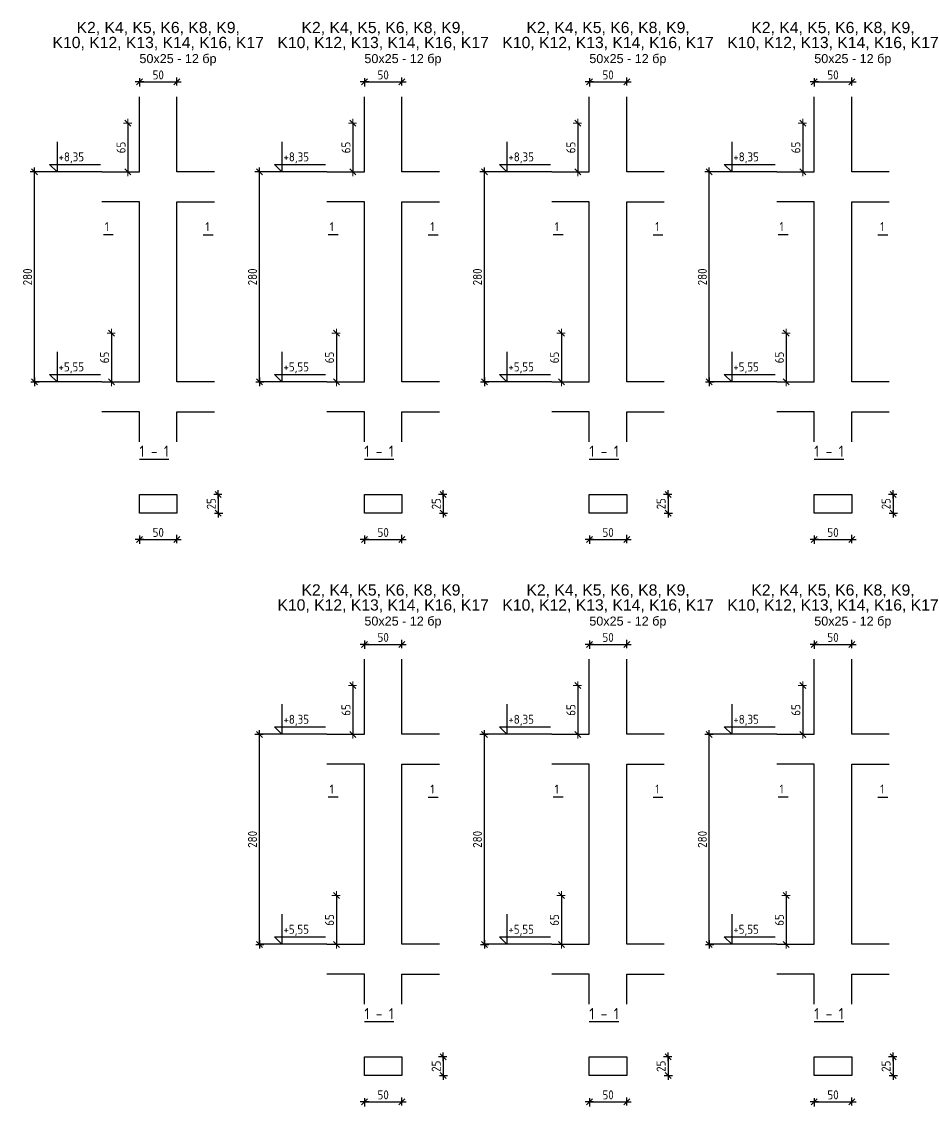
# Model space of a CAD drawing. Header units: millimetres. Extents: x 879 to 91735, y -13728 to 454.
# Drawn here: x 879 to 2074, y -3710 to -2264 of the extents above; entities that cross this region are included whole.
import ezdxf
from ezdxf.enums import TextEntityAlignment as Align

# ---------------------------------------------------------------- set-up
doc = ezdxf.new("R2010")
doc.units = ezdxf.units.MM
for name, color, linetype, lineweight in [('1K_arm_koti', 5, 'Continuous', 20), ('1K_koti_razrezi', 3, 'Continuous', 25), ('1K_text-koloni', 3, 'Continuous', 35)]:
    doc.layers.add(name, color=color, linetype=linetype, lineweight=lineweight)
for name, color, linetype in [('1K_SHA', 134, 'Continuous'), ('KTX', 1, 'Continuous'), ('KTXTXT', 4, 'Continuous')]:
    doc.layers.add(name, color=color, linetype=linetype)
doc.styles.add('DIM', font='romans.shx', dxfattribs={"width": 0.85})
doc.styles.add('Z1', font='ARIAL.TTF')
doc.dimstyles.new('RAZR1', dxfattribs={"dimtxt": 12, "dimasz": 1, "dimexe": 0.3, "dimexo": 0, "dimgap": 0, "dimtad": 0, "dimrnd": 0.1, "dimzin": 14, "dimdsep": 46, "dimtxsty": 'DIM', "dimblk": 'DIM2', "dimcen": 0.09, "dimse1": 1, "dimse2": 1, "dimclrd": 256, "dimclre": 256, "dimclrt": 41, "dimadec": 8, "dimazin": 0, "dimtfac": 2.307692, "dimtix": 1, "dimtmove": 2, "dimatfit": 3, "dimldrblk": 'DIM2', "dimfxl": 0, "dimtvp": 0.769231, "dimtolj": 1, "dimtzin": 14, "dimarcsym": 0})

# ---------------------------------------------------------------- blocks, each defined once
blk = doc.blocks.new('DIM2')
for p, q in [((-5.7, 0), (5.7, 0)), ((4, 4), (-4, -4)), ((0, -5), (0, 6))]:
    blk.add_line(p, q)
blk = doc.blocks.new('*D207')
at = {"layer": '1K_koti_razrezi', "lineweight": -2}
blk.add_line((1937.6, -3704.3), (1985.6, -3704.3), dxfattribs=at)
at = {"layer": 'Defpoints', "color": 0}
for p in [(1936.6, -3669.3), (1986.6, -3669.3), (1986.6, -3704.3)]:
    blk.add_point(p, dxfattribs=at)
at = {"layer": '1K_koti_razrezi', "lineweight": -2, "rotation": 180}
blk.add_blockref('DIM2', (1936.6, -3704.3), dxfattribs=at)
at = {"layer": '1K_koti_razrezi', "lineweight": -2}
blk.add_blockref('DIM2', (1986.6, -3704.3), dxfattribs=at)
at = {"layer": '1K_koti_razrezi', "color": 41, "insert": (1961.6, -3695), "char_height": 12, "attachment_point": 5, "style": 'DIM'}
blk.add_mtext('\\A1;50', dxfattribs=at)
blk = doc.blocks.new('*D208')
at = {"layer": '1K_koti_razrezi', "lineweight": -2}
blk.add_line((2041.6, -3645.3), (2041.6, -3668.3), dxfattribs=at)
at = {"layer": 'Defpoints', "color": 0}
for p in [(1986.6, -3644.3), (1986.6, -3669.3), (2041.6, -3669.3)]:
    blk.add_point(p, dxfattribs=at)
at = {"layer": '1K_koti_razrezi', "lineweight": -2}
for p, rotation in [((2041.6, -3644.3), 90), ((2041.6, -3669.3), 270)]:
    blk.add_blockref('DIM2', p, dxfattribs=dict(at, rotation=rotation))
at = {"layer": '1K_koti_razrezi', "color": 41, "insert": (2032.3, -3656.8), "char_height": 12, "attachment_point": 5, "rotation": 90, "style": 'DIM'}
blk.add_mtext('\\A1;25', dxfattribs=at)
blk = doc.blocks.new('*D209')
at = {"layer": '1K_koti_razrezi', "lineweight": -2}
blk.add_line((1937.6, -3094.3), (1985.6, -3094.3), dxfattribs=at)
at = {"layer": 'Defpoints', "color": 0}
for p in [(1986.6, -3094.3), (1936.6, -3214.3), (1986.6, -3214.3)]:
    blk.add_point(p, dxfattribs=at)
at = {"layer": '1K_koti_razrezi', "lineweight": -2, "rotation": 180}
blk.add_blockref('DIM2', (1936.6, -3094.3), dxfattribs=at)
at = {"layer": '1K_koti_razrezi', "lineweight": -2}
blk.add_blockref('DIM2', (1986.6, -3094.3), dxfattribs=at)
at = {"layer": '1K_koti_razrezi', "color": 41, "insert": (1961.6, -3085), "char_height": 12, "attachment_point": 5, "style": 'DIM'}
blk.add_mtext('\\A1;50', dxfattribs=at)
blk = doc.blocks.new('*D210')
at = {"layer": '1K_koti_razrezi', "lineweight": -2}
blk.add_line((1796.6, -3493.3), (1796.6, -3215.3), dxfattribs=at)
at = {"layer": 'Defpoints', "color": 0}
for p in [(1796.6, -3214.3), (1886.6, -3214.3), (1886.6, -3494.3)]:
    blk.add_point(p, dxfattribs=at)
at = {"layer": '1K_koti_razrezi', "lineweight": -2}
for p, rotation in [((1796.6, -3214.3), 90), ((1796.6, -3494.3), 270)]:
    blk.add_blockref('DIM2', p, dxfattribs=dict(at, rotation=rotation))
at = {"layer": '1K_koti_razrezi', "color": 41, "insert": (1787.3, -3354.3), "char_height": 12, "attachment_point": 5, "rotation": 90, "style": 'DIM'}
blk.add_mtext('\\A1;280', dxfattribs=at)
blk = doc.blocks.new('*D211')
at = {"layer": '1K_arm_koti', "lineweight": -2}
blk.add_line((1921.2, -3150.3), (1921.2, -3213.3), dxfattribs=at)
at = {"layer": 'Defpoints', "color": 0}
for p in [(1939.1, -3149.3), (1921.2, -3214.3), (1936.6, -3214.3)]:
    blk.add_point(p, dxfattribs=at)
at = {"layer": '1K_arm_koti', "lineweight": -2}
for p, rotation in [((1921.2, -3149.3), 90), ((1921.2, -3214.3), 270)]:
    blk.add_blockref('DIM2', p, dxfattribs=dict(at, rotation=rotation))
at = {"layer": '1K_arm_koti', "color": 41, "insert": (1912, -3181.8), "char_height": 12, "attachment_point": 5, "rotation": 90, "style": 'DIM'}
blk.add_mtext('\\A1;65', dxfattribs=at)
blk = doc.blocks.new('*D212')
at = {"layer": '1K_arm_koti', "lineweight": -2}
blk.add_line((1899.3, -3430.3), (1899.3, -3493.3), dxfattribs=at)
at = {"layer": 'Defpoints', "color": 0}
for p in [(1938.1, -3429.3), (1899.3, -3494.3), (1936.6, -3494.3)]:
    blk.add_point(p, dxfattribs=at)
at = {"layer": '1K_arm_koti', "lineweight": -2}
for p, rotation in [((1899.3, -3429.3), 90), ((1899.3, -3494.3), 270)]:
    blk.add_blockref('DIM2', p, dxfattribs=dict(at, rotation=rotation))
at = {"layer": '1K_arm_koti', "color": 41, "insert": (1890, -3461.8), "char_height": 12, "attachment_point": 5, "rotation": 90, "style": 'DIM'}
blk.add_mtext('\\A1;65', dxfattribs=at)
blk = doc.blocks.new('*D213')
at = {"layer": '1K_koti_razrezi', "lineweight": -2}
blk.add_line((1637.6, -3704.3), (1685.6, -3704.3), dxfattribs=at)
at = {"layer": 'Defpoints', "color": 0}
for p in [(1636.6, -3669.3), (1686.6, -3669.3), (1686.6, -3704.3)]:
    blk.add_point(p, dxfattribs=at)
at = {"layer": '1K_koti_razrezi', "lineweight": -2, "rotation": 180}
blk.add_blockref('DIM2', (1636.6, -3704.3), dxfattribs=at)
at = {"layer": '1K_koti_razrezi', "lineweight": -2}
blk.add_blockref('DIM2', (1686.6, -3704.3), dxfattribs=at)
at = {"layer": '1K_koti_razrezi', "color": 41, "insert": (1661.6, -3695), "char_height": 12, "attachment_point": 5, "style": 'DIM'}
blk.add_mtext('\\A1;50', dxfattribs=at)
blk = doc.blocks.new('*D214')
at = {"layer": '1K_koti_razrezi', "lineweight": -2}
blk.add_line((1741.6, -3645.3), (1741.6, -3668.3), dxfattribs=at)
at = {"layer": 'Defpoints', "color": 0}
for p in [(1686.6, -3644.3), (1686.6, -3669.3), (1741.6, -3669.3)]:
    blk.add_point(p, dxfattribs=at)
at = {"layer": '1K_koti_razrezi', "lineweight": -2}
for p, rotation in [((1741.6, -3644.3), 90), ((1741.6, -3669.3), 270)]:
    blk.add_blockref('DIM2', p, dxfattribs=dict(at, rotation=rotation))
at = {"layer": '1K_koti_razrezi', "color": 41, "insert": (1732.3, -3656.8), "char_height": 12, "attachment_point": 5, "rotation": 90, "style": 'DIM'}
blk.add_mtext('\\A1;25', dxfattribs=at)
blk = doc.blocks.new('*D215')
at = {"layer": '1K_koti_razrezi', "lineweight": -2}
blk.add_line((1637.6, -3094.3), (1685.6, -3094.3), dxfattribs=at)
at = {"layer": 'Defpoints', "color": 0}
for p in [(1686.6, -3094.3), (1636.6, -3214.3), (1686.6, -3214.3)]:
    blk.add_point(p, dxfattribs=at)
at = {"layer": '1K_koti_razrezi', "lineweight": -2, "rotation": 180}
blk.add_blockref('DIM2', (1636.6, -3094.3), dxfattribs=at)
at = {"layer": '1K_koti_razrezi', "lineweight": -2}
blk.add_blockref('DIM2', (1686.6, -3094.3), dxfattribs=at)
at = {"layer": '1K_koti_razrezi', "color": 41, "insert": (1661.6, -3085), "char_height": 12, "attachment_point": 5, "style": 'DIM'}
blk.add_mtext('\\A1;50', dxfattribs=at)
blk = doc.blocks.new('*D216')
at = {"layer": '1K_koti_razrezi', "lineweight": -2}
blk.add_line((1496.6, -3493.3), (1496.6, -3215.3), dxfattribs=at)
at = {"layer": 'Defpoints', "color": 0}
for p in [(1496.6, -3214.3), (1586.6, -3214.3), (1586.6, -3494.3)]:
    blk.add_point(p, dxfattribs=at)
at = {"layer": '1K_koti_razrezi', "lineweight": -2}
for p, rotation in [((1496.6, -3214.3), 90), ((1496.6, -3494.3), 270)]:
    blk.add_blockref('DIM2', p, dxfattribs=dict(at, rotation=rotation))
at = {"layer": '1K_koti_razrezi', "color": 41, "insert": (1487.3, -3354.3), "char_height": 12, "attachment_point": 5, "rotation": 90, "style": 'DIM'}
blk.add_mtext('\\A1;280', dxfattribs=at)
blk = doc.blocks.new('*D217')
at = {"layer": '1K_arm_koti', "lineweight": -2}
blk.add_line((1621.2, -3150.3), (1621.2, -3213.3), dxfattribs=at)
at = {"layer": 'Defpoints', "color": 0}
for p in [(1639.1, -3149.3), (1621.2, -3214.3), (1636.6, -3214.3)]:
    blk.add_point(p, dxfattribs=at)
at = {"layer": '1K_arm_koti', "lineweight": -2}
for p, rotation in [((1621.2, -3149.3), 90), ((1621.2, -3214.3), 270)]:
    blk.add_blockref('DIM2', p, dxfattribs=dict(at, rotation=rotation))
at = {"layer": '1K_arm_koti', "color": 41, "insert": (1612, -3181.8), "char_height": 12, "attachment_point": 5, "rotation": 90, "style": 'DIM'}
blk.add_mtext('\\A1;65', dxfattribs=at)
blk = doc.blocks.new('*D218')
at = {"layer": '1K_arm_koti', "lineweight": -2}
blk.add_line((1599.3, -3430.3), (1599.3, -3493.3), dxfattribs=at)
at = {"layer": 'Defpoints', "color": 0}
for p in [(1638.1, -3429.3), (1599.3, -3494.3), (1636.6, -3494.3)]:
    blk.add_point(p, dxfattribs=at)
at = {"layer": '1K_arm_koti', "lineweight": -2}
for p, rotation in [((1599.3, -3429.3), 90), ((1599.3, -3494.3), 270)]:
    blk.add_blockref('DIM2', p, dxfattribs=dict(at, rotation=rotation))
at = {"layer": '1K_arm_koti', "color": 41, "insert": (1590, -3461.8), "char_height": 12, "attachment_point": 5, "rotation": 90, "style": 'DIM'}
blk.add_mtext('\\A1;65', dxfattribs=at)
blk = doc.blocks.new('*D219')
at = {"layer": '1K_koti_razrezi', "lineweight": -2}
blk.add_line((1337.6, -3704.3), (1385.6, -3704.3), dxfattribs=at)
at = {"layer": 'Defpoints', "color": 0}
for p in [(1336.6, -3669.3), (1386.6, -3669.3), (1386.6, -3704.3)]:
    blk.add_point(p, dxfattribs=at)
at = {"layer": '1K_koti_razrezi', "lineweight": -2, "rotation": 180}
blk.add_blockref('DIM2', (1336.6, -3704.3), dxfattribs=at)
at = {"layer": '1K_koti_razrezi', "lineweight": -2}
blk.add_blockref('DIM2', (1386.6, -3704.3), dxfattribs=at)
at = {"layer": '1K_koti_razrezi', "color": 41, "insert": (1361.6, -3695), "char_height": 12, "attachment_point": 5, "style": 'DIM'}
blk.add_mtext('\\A1;50', dxfattribs=at)
blk = doc.blocks.new('*D220')
at = {"layer": '1K_koti_razrezi', "lineweight": -2}
blk.add_line((1441.6, -3645.3), (1441.6, -3668.3), dxfattribs=at)
at = {"layer": 'Defpoints', "color": 0}
for p in [(1386.6, -3644.3), (1386.6, -3669.3), (1441.6, -3669.3)]:
    blk.add_point(p, dxfattribs=at)
at = {"layer": '1K_koti_razrezi', "lineweight": -2}
for p, rotation in [((1441.6, -3644.3), 90), ((1441.6, -3669.3), 270)]:
    blk.add_blockref('DIM2', p, dxfattribs=dict(at, rotation=rotation))
at = {"layer": '1K_koti_razrezi', "color": 41, "insert": (1432.3, -3656.8), "char_height": 12, "attachment_point": 5, "rotation": 90, "style": 'DIM'}
blk.add_mtext('\\A1;25', dxfattribs=at)
blk = doc.blocks.new('*D221')
at = {"layer": '1K_koti_razrezi', "lineweight": -2}
blk.add_line((1337.6, -3094.3), (1385.6, -3094.3), dxfattribs=at)
at = {"layer": 'Defpoints', "color": 0}
for p in [(1386.6, -3094.3), (1336.6, -3214.3), (1386.6, -3214.3)]:
    blk.add_point(p, dxfattribs=at)
at = {"layer": '1K_koti_razrezi', "lineweight": -2, "rotation": 180}
blk.add_blockref('DIM2', (1336.6, -3094.3), dxfattribs=at)
at = {"layer": '1K_koti_razrezi', "lineweight": -2}
blk.add_blockref('DIM2', (1386.6, -3094.3), dxfattribs=at)
at = {"layer": '1K_koti_razrezi', "color": 41, "insert": (1361.6, -3085), "char_height": 12, "attachment_point": 5, "style": 'DIM'}
blk.add_mtext('\\A1;50', dxfattribs=at)
blk = doc.blocks.new('*D222')
at = {"layer": '1K_koti_razrezi', "lineweight": -2}
blk.add_line((1196.6, -3493.3), (1196.6, -3215.3), dxfattribs=at)
at = {"layer": 'Defpoints', "color": 0}
for p in [(1196.6, -3214.3), (1286.6, -3214.3), (1286.6, -3494.3)]:
    blk.add_point(p, dxfattribs=at)
at = {"layer": '1K_koti_razrezi', "lineweight": -2}
for p, rotation in [((1196.6, -3214.3), 90), ((1196.6, -3494.3), 270)]:
    blk.add_blockref('DIM2', p, dxfattribs=dict(at, rotation=rotation))
at = {"layer": '1K_koti_razrezi', "color": 41, "insert": (1187.3, -3354.3), "char_height": 12, "attachment_point": 5, "rotation": 90, "style": 'DIM'}
blk.add_mtext('\\A1;280', dxfattribs=at)
blk = doc.blocks.new('*D223')
at = {"layer": '1K_arm_koti', "lineweight": -2}
blk.add_line((1321.2, -3150.3), (1321.2, -3213.3), dxfattribs=at)
at = {"layer": 'Defpoints', "color": 0}
for p in [(1339.1, -3149.3), (1321.2, -3214.3), (1336.6, -3214.3)]:
    blk.add_point(p, dxfattribs=at)
at = {"layer": '1K_arm_koti', "lineweight": -2}
for p, rotation in [((1321.2, -3149.3), 90), ((1321.2, -3214.3), 270)]:
    blk.add_blockref('DIM2', p, dxfattribs=dict(at, rotation=rotation))
at = {"layer": '1K_arm_koti', "color": 41, "insert": (1312, -3181.8), "char_height": 12, "attachment_point": 5, "rotation": 90, "style": 'DIM'}
blk.add_mtext('\\A1;65', dxfattribs=at)
blk = doc.blocks.new('*D224')
at = {"layer": '1K_arm_koti', "lineweight": -2}
blk.add_line((1299.3, -3430.3), (1299.3, -3493.3), dxfattribs=at)
at = {"layer": 'Defpoints', "color": 0}
for p in [(1338.1, -3429.3), (1299.3, -3494.3), (1336.6, -3494.3)]:
    blk.add_point(p, dxfattribs=at)
at = {"layer": '1K_arm_koti', "lineweight": -2}
for p, rotation in [((1299.3, -3429.3), 90), ((1299.3, -3494.3), 270)]:
    blk.add_blockref('DIM2', p, dxfattribs=dict(at, rotation=rotation))
at = {"layer": '1K_arm_koti', "color": 41, "insert": (1290, -3461.8), "char_height": 12, "attachment_point": 5, "rotation": 90, "style": 'DIM'}
blk.add_mtext('\\A1;65', dxfattribs=at)
blk = doc.blocks.new('*D237')
at = {"layer": '1K_koti_razrezi', "lineweight": -2}
blk.add_line((1937.6, -2954.3), (1985.6, -2954.3), dxfattribs=at)
at = {"layer": 'Defpoints', "color": 0}
for p in [(1936.6, -2919.3), (1986.6, -2919.3), (1986.6, -2954.3)]:
    blk.add_point(p, dxfattribs=at)
at = {"layer": '1K_koti_razrezi', "lineweight": -2, "rotation": 180}
blk.add_blockref('DIM2', (1936.6, -2954.3), dxfattribs=at)
at = {"layer": '1K_koti_razrezi', "lineweight": -2}
blk.add_blockref('DIM2', (1986.6, -2954.3), dxfattribs=at)
at = {"layer": '1K_koti_razrezi', "color": 41, "insert": (1961.6, -2945), "char_height": 12, "attachment_point": 5, "style": 'DIM'}
blk.add_mtext('\\A1;50', dxfattribs=at)
blk = doc.blocks.new('*D238')
at = {"layer": '1K_koti_razrezi', "lineweight": -2}
blk.add_line((2041.6, -2895.3), (2041.6, -2918.3), dxfattribs=at)
at = {"layer": 'Defpoints', "color": 0}
for p in [(1986.6, -2894.3), (1986.6, -2919.3), (2041.6, -2919.3)]:
    blk.add_point(p, dxfattribs=at)
at = {"layer": '1K_koti_razrezi', "lineweight": -2}
for p, rotation in [((2041.6, -2894.3), 90), ((2041.6, -2919.3), 270)]:
    blk.add_blockref('DIM2', p, dxfattribs=dict(at, rotation=rotation))
at = {"layer": '1K_koti_razrezi', "color": 41, "insert": (2032.3, -2906.8), "char_height": 12, "attachment_point": 5, "rotation": 90, "style": 'DIM'}
blk.add_mtext('\\A1;25', dxfattribs=at)
blk = doc.blocks.new('*D239')
at = {"layer": '1K_koti_razrezi', "lineweight": -2}
blk.add_line((1937.6, -2344.3), (1985.6, -2344.3), dxfattribs=at)
at = {"layer": 'Defpoints', "color": 0}
for p in [(1986.6, -2344.3), (1936.6, -2464.3), (1986.6, -2464.3)]:
    blk.add_point(p, dxfattribs=at)
at = {"layer": '1K_koti_razrezi', "lineweight": -2, "rotation": 180}
blk.add_blockref('DIM2', (1936.6, -2344.3), dxfattribs=at)
at = {"layer": '1K_koti_razrezi', "lineweight": -2}
blk.add_blockref('DIM2', (1986.6, -2344.3), dxfattribs=at)
at = {"layer": '1K_koti_razrezi', "color": 41, "insert": (1961.6, -2335), "char_height": 12, "attachment_point": 5, "style": 'DIM'}
blk.add_mtext('\\A1;50', dxfattribs=at)
blk = doc.blocks.new('*D240')
at = {"layer": '1K_koti_razrezi', "lineweight": -2}
blk.add_line((1796.6, -2743.3), (1796.6, -2465.3), dxfattribs=at)
at = {"layer": 'Defpoints', "color": 0}
for p in [(1796.6, -2464.3), (1886.6, -2464.3), (1886.6, -2744.3)]:
    blk.add_point(p, dxfattribs=at)
at = {"layer": '1K_koti_razrezi', "lineweight": -2}
for p, rotation in [((1796.6, -2464.3), 90), ((1796.6, -2744.3), 270)]:
    blk.add_blockref('DIM2', p, dxfattribs=dict(at, rotation=rotation))
at = {"layer": '1K_koti_razrezi', "color": 41, "insert": (1787.3, -2604.3), "char_height": 12, "attachment_point": 5, "rotation": 90, "style": 'DIM'}
blk.add_mtext('\\A1;280', dxfattribs=at)
blk = doc.blocks.new('*D241')
at = {"layer": '1K_arm_koti', "lineweight": -2}
blk.add_line((1921.2, -2400.3), (1921.2, -2463.3), dxfattribs=at)
at = {"layer": 'Defpoints', "color": 0}
for p in [(1939.1, -2399.3), (1921.2, -2464.3), (1936.6, -2464.3)]:
    blk.add_point(p, dxfattribs=at)
at = {"layer": '1K_arm_koti', "lineweight": -2}
for p, rotation in [((1921.2, -2399.3), 90), ((1921.2, -2464.3), 270)]:
    blk.add_blockref('DIM2', p, dxfattribs=dict(at, rotation=rotation))
at = {"layer": '1K_arm_koti', "color": 41, "insert": (1912, -2431.8), "char_height": 12, "attachment_point": 5, "rotation": 90, "style": 'DIM'}
blk.add_mtext('\\A1;65', dxfattribs=at)
blk = doc.blocks.new('*D242')
at = {"layer": '1K_arm_koti', "lineweight": -2}
blk.add_line((1899.3, -2680.3), (1899.3, -2743.3), dxfattribs=at)
at = {"layer": 'Defpoints', "color": 0}
for p in [(1938.1, -2679.3), (1899.3, -2744.3), (1936.6, -2744.3)]:
    blk.add_point(p, dxfattribs=at)
at = {"layer": '1K_arm_koti', "lineweight": -2}
for p, rotation in [((1899.3, -2679.3), 90), ((1899.3, -2744.3), 270)]:
    blk.add_blockref('DIM2', p, dxfattribs=dict(at, rotation=rotation))
at = {"layer": '1K_arm_koti', "color": 41, "insert": (1890, -2711.8), "char_height": 12, "attachment_point": 5, "rotation": 90, "style": 'DIM'}
blk.add_mtext('\\A1;65', dxfattribs=at)
blk = doc.blocks.new('*D243')
at = {"layer": '1K_koti_razrezi', "lineweight": -2}
blk.add_line((1637.6, -2954.3), (1685.6, -2954.3), dxfattribs=at)
at = {"layer": 'Defpoints', "color": 0}
for p in [(1636.6, -2919.3), (1686.6, -2919.3), (1686.6, -2954.3)]:
    blk.add_point(p, dxfattribs=at)
at = {"layer": '1K_koti_razrezi', "lineweight": -2, "rotation": 180}
blk.add_blockref('DIM2', (1636.6, -2954.3), dxfattribs=at)
at = {"layer": '1K_koti_razrezi', "lineweight": -2}
blk.add_blockref('DIM2', (1686.6, -2954.3), dxfattribs=at)
at = {"layer": '1K_koti_razrezi', "color": 41, "insert": (1661.6, -2945), "char_height": 12, "attachment_point": 5, "style": 'DIM'}
blk.add_mtext('\\A1;50', dxfattribs=at)
blk = doc.blocks.new('*D244')
at = {"layer": '1K_koti_razrezi', "lineweight": -2}
blk.add_line((1741.6, -2895.3), (1741.6, -2918.3), dxfattribs=at)
at = {"layer": 'Defpoints', "color": 0}
for p in [(1686.6, -2894.3), (1686.6, -2919.3), (1741.6, -2919.3)]:
    blk.add_point(p, dxfattribs=at)
at = {"layer": '1K_koti_razrezi', "lineweight": -2}
for p, rotation in [((1741.6, -2894.3), 90), ((1741.6, -2919.3), 270)]:
    blk.add_blockref('DIM2', p, dxfattribs=dict(at, rotation=rotation))
at = {"layer": '1K_koti_razrezi', "color": 41, "insert": (1732.3, -2906.8), "char_height": 12, "attachment_point": 5, "rotation": 90, "style": 'DIM'}
blk.add_mtext('\\A1;25', dxfattribs=at)
blk = doc.blocks.new('*D245')
at = {"layer": '1K_koti_razrezi', "lineweight": -2}
blk.add_line((1637.6, -2344.3), (1685.6, -2344.3), dxfattribs=at)
at = {"layer": 'Defpoints', "color": 0}
for p in [(1686.6, -2344.3), (1636.6, -2464.3), (1686.6, -2464.3)]:
    blk.add_point(p, dxfattribs=at)
at = {"layer": '1K_koti_razrezi', "lineweight": -2, "rotation": 180}
blk.add_blockref('DIM2', (1636.6, -2344.3), dxfattribs=at)
at = {"layer": '1K_koti_razrezi', "lineweight": -2}
blk.add_blockref('DIM2', (1686.6, -2344.3), dxfattribs=at)
at = {"layer": '1K_koti_razrezi', "color": 41, "insert": (1661.6, -2335), "char_height": 12, "attachment_point": 5, "style": 'DIM'}
blk.add_mtext('\\A1;50', dxfattribs=at)
blk = doc.blocks.new('*D246')
at = {"layer": '1K_koti_razrezi', "lineweight": -2}
blk.add_line((1496.6, -2743.3), (1496.6, -2465.3), dxfattribs=at)
at = {"layer": 'Defpoints', "color": 0}
for p in [(1496.6, -2464.3), (1586.6, -2464.3), (1586.6, -2744.3)]:
    blk.add_point(p, dxfattribs=at)
at = {"layer": '1K_koti_razrezi', "lineweight": -2}
for p, rotation in [((1496.6, -2464.3), 90), ((1496.6, -2744.3), 270)]:
    blk.add_blockref('DIM2', p, dxfattribs=dict(at, rotation=rotation))
at = {"layer": '1K_koti_razrezi', "color": 41, "insert": (1487.3, -2604.3), "char_height": 12, "attachment_point": 5, "rotation": 90, "style": 'DIM'}
blk.add_mtext('\\A1;280', dxfattribs=at)
blk = doc.blocks.new('*D247')
at = {"layer": '1K_arm_koti', "lineweight": -2}
blk.add_line((1621.2, -2400.3), (1621.2, -2463.3), dxfattribs=at)
at = {"layer": 'Defpoints', "color": 0}
for p in [(1639.1, -2399.3), (1621.2, -2464.3), (1636.6, -2464.3)]:
    blk.add_point(p, dxfattribs=at)
at = {"layer": '1K_arm_koti', "lineweight": -2}
for p, rotation in [((1621.2, -2399.3), 90), ((1621.2, -2464.3), 270)]:
    blk.add_blockref('DIM2', p, dxfattribs=dict(at, rotation=rotation))
at = {"layer": '1K_arm_koti', "color": 41, "insert": (1612, -2431.8), "char_height": 12, "attachment_point": 5, "rotation": 90, "style": 'DIM'}
blk.add_mtext('\\A1;65', dxfattribs=at)
blk = doc.blocks.new('*D248')
at = {"layer": '1K_arm_koti', "lineweight": -2}
blk.add_line((1599.3, -2680.3), (1599.3, -2743.3), dxfattribs=at)
at = {"layer": 'Defpoints', "color": 0}
for p in [(1638.1, -2679.3), (1599.3, -2744.3), (1636.6, -2744.3)]:
    blk.add_point(p, dxfattribs=at)
at = {"layer": '1K_arm_koti', "lineweight": -2}
for p, rotation in [((1599.3, -2679.3), 90), ((1599.3, -2744.3), 270)]:
    blk.add_blockref('DIM2', p, dxfattribs=dict(at, rotation=rotation))
at = {"layer": '1K_arm_koti', "color": 41, "insert": (1590, -2711.8), "char_height": 12, "attachment_point": 5, "rotation": 90, "style": 'DIM'}
blk.add_mtext('\\A1;65', dxfattribs=at)
blk = doc.blocks.new('*D249')
at = {"layer": '1K_koti_razrezi', "lineweight": -2}
blk.add_line((1337.6, -2954.3), (1385.6, -2954.3), dxfattribs=at)
at = {"layer": 'Defpoints', "color": 0}
for p in [(1336.6, -2919.3), (1386.6, -2919.3), (1386.6, -2954.3)]:
    blk.add_point(p, dxfattribs=at)
at = {"layer": '1K_koti_razrezi', "lineweight": -2, "rotation": 180}
blk.add_blockref('DIM2', (1336.6, -2954.3), dxfattribs=at)
at = {"layer": '1K_koti_razrezi', "lineweight": -2}
blk.add_blockref('DIM2', (1386.6, -2954.3), dxfattribs=at)
at = {"layer": '1K_koti_razrezi', "color": 41, "insert": (1361.6, -2945), "char_height": 12, "attachment_point": 5, "style": 'DIM'}
blk.add_mtext('\\A1;50', dxfattribs=at)
blk = doc.blocks.new('*D250')
at = {"layer": '1K_koti_razrezi', "lineweight": -2}
blk.add_line((1441.6, -2895.3), (1441.6, -2918.3), dxfattribs=at)
at = {"layer": 'Defpoints', "color": 0}
for p in [(1386.6, -2894.3), (1386.6, -2919.3), (1441.6, -2919.3)]:
    blk.add_point(p, dxfattribs=at)
at = {"layer": '1K_koti_razrezi', "lineweight": -2}
for p, rotation in [((1441.6, -2894.3), 90), ((1441.6, -2919.3), 270)]:
    blk.add_blockref('DIM2', p, dxfattribs=dict(at, rotation=rotation))
at = {"layer": '1K_koti_razrezi', "color": 41, "insert": (1432.3, -2906.8), "char_height": 12, "attachment_point": 5, "rotation": 90, "style": 'DIM'}
blk.add_mtext('\\A1;25', dxfattribs=at)
blk = doc.blocks.new('*D251')
at = {"layer": '1K_koti_razrezi', "lineweight": -2}
blk.add_line((1337.6, -2344.3), (1385.6, -2344.3), dxfattribs=at)
at = {"layer": 'Defpoints', "color": 0}
for p in [(1386.6, -2344.3), (1336.6, -2464.3), (1386.6, -2464.3)]:
    blk.add_point(p, dxfattribs=at)
at = {"layer": '1K_koti_razrezi', "lineweight": -2, "rotation": 180}
blk.add_blockref('DIM2', (1336.6, -2344.3), dxfattribs=at)
at = {"layer": '1K_koti_razrezi', "lineweight": -2}
blk.add_blockref('DIM2', (1386.6, -2344.3), dxfattribs=at)
at = {"layer": '1K_koti_razrezi', "color": 41, "insert": (1361.6, -2335), "char_height": 12, "attachment_point": 5, "style": 'DIM'}
blk.add_mtext('\\A1;50', dxfattribs=at)
blk = doc.blocks.new('*D252')
at = {"layer": '1K_koti_razrezi', "lineweight": -2}
blk.add_line((1196.6, -2743.3), (1196.6, -2465.3), dxfattribs=at)
at = {"layer": 'Defpoints', "color": 0}
for p in [(1196.6, -2464.3), (1286.6, -2464.3), (1286.6, -2744.3)]:
    blk.add_point(p, dxfattribs=at)
at = {"layer": '1K_koti_razrezi', "lineweight": -2}
for p, rotation in [((1196.6, -2464.3), 90), ((1196.6, -2744.3), 270)]:
    blk.add_blockref('DIM2', p, dxfattribs=dict(at, rotation=rotation))
at = {"layer": '1K_koti_razrezi', "color": 41, "insert": (1187.3, -2604.3), "char_height": 12, "attachment_point": 5, "rotation": 90, "style": 'DIM'}
blk.add_mtext('\\A1;280', dxfattribs=at)
blk = doc.blocks.new('*D253')
at = {"layer": '1K_arm_koti', "lineweight": -2}
blk.add_line((1321.2, -2400.3), (1321.2, -2463.3), dxfattribs=at)
at = {"layer": 'Defpoints', "color": 0}
for p in [(1339.1, -2399.3), (1321.2, -2464.3), (1336.6, -2464.3)]:
    blk.add_point(p, dxfattribs=at)
at = {"layer": '1K_arm_koti', "lineweight": -2}
for p, rotation in [((1321.2, -2399.3), 90), ((1321.2, -2464.3), 270)]:
    blk.add_blockref('DIM2', p, dxfattribs=dict(at, rotation=rotation))
at = {"layer": '1K_arm_koti', "color": 41, "insert": (1312, -2431.8), "char_height": 12, "attachment_point": 5, "rotation": 90, "style": 'DIM'}
blk.add_mtext('\\A1;65', dxfattribs=at)
blk = doc.blocks.new('*D254')
at = {"layer": '1K_arm_koti', "lineweight": -2}
blk.add_line((1299.3, -2680.3), (1299.3, -2743.3), dxfattribs=at)
at = {"layer": 'Defpoints', "color": 0}
for p in [(1338.1, -2679.3), (1299.3, -2744.3), (1336.6, -2744.3)]:
    blk.add_point(p, dxfattribs=at)
at = {"layer": '1K_arm_koti', "lineweight": -2}
for p, rotation in [((1299.3, -2679.3), 90), ((1299.3, -2744.3), 270)]:
    blk.add_blockref('DIM2', p, dxfattribs=dict(at, rotation=rotation))
at = {"layer": '1K_arm_koti', "color": 41, "insert": (1290, -2711.8), "char_height": 12, "attachment_point": 5, "rotation": 90, "style": 'DIM'}
blk.add_mtext('\\A1;65', dxfattribs=at)
blk = doc.blocks.new('*D255')
at = {"layer": '1K_koti_razrezi', "lineweight": -2}
blk.add_line((1037.6, -2954.3), (1085.6, -2954.3), dxfattribs=at)
at = {"layer": 'Defpoints', "color": 0}
for p in [(1036.6, -2919.3), (1086.6, -2919.3), (1086.6, -2954.3)]:
    blk.add_point(p, dxfattribs=at)
at = {"layer": '1K_koti_razrezi', "lineweight": -2, "rotation": 180}
blk.add_blockref('DIM2', (1036.6, -2954.3), dxfattribs=at)
at = {"layer": '1K_koti_razrezi', "lineweight": -2}
blk.add_blockref('DIM2', (1086.6, -2954.3), dxfattribs=at)
at = {"layer": '1K_koti_razrezi', "color": 41, "insert": (1061.6, -2945), "char_height": 12, "attachment_point": 5, "style": 'DIM'}
blk.add_mtext('\\A1;50', dxfattribs=at)
blk = doc.blocks.new('*D256')
at = {"layer": '1K_koti_razrezi', "lineweight": -2}
blk.add_line((1141.6, -2895.3), (1141.6, -2918.3), dxfattribs=at)
at = {"layer": 'Defpoints', "color": 0}
for p in [(1086.6, -2894.3), (1086.6, -2919.3), (1141.6, -2919.3)]:
    blk.add_point(p, dxfattribs=at)
at = {"layer": '1K_koti_razrezi', "lineweight": -2}
for p, rotation in [((1141.6, -2894.3), 90), ((1141.6, -2919.3), 270)]:
    blk.add_blockref('DIM2', p, dxfattribs=dict(at, rotation=rotation))
at = {"layer": '1K_koti_razrezi', "color": 41, "insert": (1132.3, -2906.8), "char_height": 12, "attachment_point": 5, "rotation": 90, "style": 'DIM'}
blk.add_mtext('\\A1;25', dxfattribs=at)
blk = doc.blocks.new('*D257')
at = {"layer": '1K_koti_razrezi', "lineweight": -2}
blk.add_line((1037.6, -2344.3), (1085.6, -2344.3), dxfattribs=at)
at = {"layer": 'Defpoints', "color": 0}
for p in [(1086.6, -2344.3), (1036.6, -2464.3), (1086.6, -2464.3)]:
    blk.add_point(p, dxfattribs=at)
at = {"layer": '1K_koti_razrezi', "lineweight": -2, "rotation": 180}
blk.add_blockref('DIM2', (1036.6, -2344.3), dxfattribs=at)
at = {"layer": '1K_koti_razrezi', "lineweight": -2}
blk.add_blockref('DIM2', (1086.6, -2344.3), dxfattribs=at)
at = {"layer": '1K_koti_razrezi', "color": 41, "insert": (1061.6, -2335), "char_height": 12, "attachment_point": 5, "style": 'DIM'}
blk.add_mtext('\\A1;50', dxfattribs=at)
blk = doc.blocks.new('*D258')
at = {"layer": '1K_koti_razrezi', "lineweight": -2}
blk.add_line((896.6, -2743.3), (896.6, -2465.3), dxfattribs=at)
at = {"layer": 'Defpoints', "color": 0}
for p in [(896.6, -2464.3), (986.6, -2464.3), (986.6, -2744.3)]:
    blk.add_point(p, dxfattribs=at)
at = {"layer": '1K_koti_razrezi', "lineweight": -2}
for p, rotation in [((896.6, -2464.3), 90), ((896.6, -2744.3), 270)]:
    blk.add_blockref('DIM2', p, dxfattribs=dict(at, rotation=rotation))
at = {"layer": '1K_koti_razrezi', "color": 41, "insert": (887.3, -2604.3), "char_height": 12, "attachment_point": 5, "rotation": 90, "style": 'DIM'}
blk.add_mtext('\\A1;280', dxfattribs=at)
blk = doc.blocks.new('*D259')
at = {"layer": '1K_arm_koti', "lineweight": -2}
blk.add_line((1021.2, -2400.3), (1021.2, -2463.3), dxfattribs=at)
at = {"layer": 'Defpoints', "color": 0}
for p in [(1039.1, -2399.3), (1021.2, -2464.3), (1036.6, -2464.3)]:
    blk.add_point(p, dxfattribs=at)
at = {"layer": '1K_arm_koti', "lineweight": -2}
for p, rotation in [((1021.2, -2399.3), 90), ((1021.2, -2464.3), 270)]:
    blk.add_blockref('DIM2', p, dxfattribs=dict(at, rotation=rotation))
at = {"layer": '1K_arm_koti', "color": 41, "insert": (1012, -2431.8), "char_height": 12, "attachment_point": 5, "rotation": 90, "style": 'DIM'}
blk.add_mtext('\\A1;65', dxfattribs=at)
blk = doc.blocks.new('*D260')
at = {"layer": '1K_arm_koti', "lineweight": -2}
blk.add_line((999.3, -2680.3), (999.3, -2743.3), dxfattribs=at)
at = {"layer": 'Defpoints', "color": 0}
for p in [(1038.1, -2679.3), (999.3, -2744.3), (1036.6, -2744.3)]:
    blk.add_point(p, dxfattribs=at)
at = {"layer": '1K_arm_koti', "lineweight": -2}
for p, rotation in [((999.3, -2679.3), 90), ((999.3, -2744.3), 270)]:
    blk.add_blockref('DIM2', p, dxfattribs=dict(at, rotation=rotation))
at = {"layer": '1K_arm_koti', "color": 41, "insert": (990, -2711.8), "char_height": 12, "attachment_point": 5, "rotation": 90, "style": 'DIM'}
blk.add_mtext('\\A1;65', dxfattribs=at)

msp = doc.modelspace()

# ---------------------------------------------------------------- linework, layer by layer
at = {"layer": '1K_koti_razrezi'}
for p, q in [((986.564, -2464.251), (896.564, -2464.251)), ((1286.564, -2464.251), (1196.564, -2464.251)), ((1586.564, -2464.251), (1496.564, -2464.251)), ((1886.564, -2464.251), (1796.564, -2464.251)), ((986.564, -2744.251), (896.564, -2744.251)), ((1286.564, -2744.251), (1196.564, -2744.251)), ((1586.564, -2744.251), (1496.564, -2744.251)), ((1886.564, -2744.251), (1796.564, -2744.251)), ((1286.564, -3214.251), (1196.564, -3214.251)), ((1586.564, -3214.251), (1496.564, -3214.251)), ((1886.564, -3214.251), (1796.564, -3214.251)), ((1286.564, -3494.251), (1196.564, -3494.251)), ((1586.564, -3494.251), (1496.564, -3494.251)), ((1886.564, -3494.251), (1796.564, -3494.251))]:
    msp.add_line(p, q, dxfattribs=at)
at = {"layer": '1K_SHA'}
for points in [[(986.564, -2464.251), (1036.564, -2464.251), (1036.564, -2364.251)], [(1136.564, -2464.251), (1086.564, -2464.251), (1086.564, -2364.251)], [(1286.564, -2464.251), (1336.564, -2464.251), (1336.564, -2364.251)], [(1436.564, -2464.251), (1386.564, -2464.251), (1386.564, -2364.251)], [(1586.564, -2464.251), (1636.564, -2464.251), (1636.564, -2364.251)], [(1736.564, -2464.251), (1686.564, -2464.251), (1686.564, -2364.251)], [(1886.564, -2464.251), (1936.564, -2464.251), (1936.564, -2364.251)], [(2036.564, -2464.251), (1986.564, -2464.251), (1986.564, -2364.251)], [(986.564, -2744.251), (1036.564, -2744.251), (1036.564, -2504.251), (986.564, -2504.251)], [(1136.564, -2744.251), (1086.564, -2744.251), (1086.564, -2504.251), (1136.564, -2504.251)], [(1286.564, -2744.251), (1336.564, -2744.251), (1336.564, -2504.251), (1286.564, -2504.251)], [(1436.564, -2744.251), (1386.564, -2744.251), (1386.564, -2504.251), (1436.564, -2504.251)], [(1586.564, -2744.251), (1636.564, -2744.251), (1636.564, -2504.251), (1586.564, -2504.251)], [(1736.564, -2744.251), (1686.564, -2744.251), (1686.564, -2504.251), (1736.564, -2504.251)], [(1886.564, -2744.251), (1936.564, -2744.251), (1936.564, -2504.251), (1886.564, -2504.251)], [(2036.564, -2744.251), (1986.564, -2744.251), (1986.564, -2504.251), (2036.564, -2504.251)], [(1036.564, -2824.251), (1036.564, -2784.251), (986.564, -2784.251)], [(1086.564, -2824.251), (1086.564, -2784.251), (1136.564, -2784.251)], [(1336.564, -2824.251), (1336.564, -2784.251), (1286.564, -2784.251)], [(1386.564, -2824.251), (1386.564, -2784.251), (1436.564, -2784.251)], [(1636.564, -2824.251), (1636.564, -2784.251), (1586.564, -2784.251)], [(1686.564, -2824.251), (1686.564, -2784.251), (1736.564, -2784.251)], [(1936.564, -2824.251), (1936.564, -2784.251), (1886.564, -2784.251)], [(1986.564, -2824.251), (1986.564, -2784.251), (2036.564, -2784.251)], [(1036.564, -2894.251), (1086.564, -2894.251), (1086.564, -2919.251), (1036.564, -2919.251), (1036.564, -2894.251)], [(1336.564, -2894.251), (1386.564, -2894.251), (1386.564, -2919.251), (1336.564, -2919.251), (1336.564, -2894.251)], [(1636.564, -2894.251), (1686.564, -2894.251), (1686.564, -2919.251), (1636.564, -2919.251), (1636.564, -2894.251)], [(1936.564, -2894.251), (1986.564, -2894.251), (1986.564, -2919.251), (1936.564, -2919.251), (1936.564, -2894.251)], [(1286.564, -3214.251), (1336.564, -3214.251), (1336.564, -3114.251)], [(1436.564, -3214.251), (1386.564, -3214.251), (1386.564, -3114.251)], [(1586.564, -3214.251), (1636.564, -3214.251), (1636.564, -3114.251)], [(1736.564, -3214.251), (1686.564, -3214.251), (1686.564, -3114.251)], [(1886.564, -3214.251), (1936.564, -3214.251), (1936.564, -3114.251)], [(2036.564, -3214.251), (1986.564, -3214.251), (1986.564, -3114.251)], [(1286.564, -3494.251), (1336.564, -3494.251), (1336.564, -3254.251), (1286.564, -3254.251)], [(1436.564, -3494.251), (1386.564, -3494.251), (1386.564, -3254.251), (1436.564, -3254.251)], [(1586.564, -3494.251), (1636.564, -3494.251), (1636.564, -3254.251), (1586.564, -3254.251)], [(1736.564, -3494.251), (1686.564, -3494.251), (1686.564, -3254.251), (1736.564, -3254.251)], [(1886.564, -3494.251), (1936.564, -3494.251), (1936.564, -3254.251), (1886.564, -3254.251)], [(2036.564, -3494.251), (1986.564, -3494.251), (1986.564, -3254.251), (2036.564, -3254.251)], [(1336.564, -3574.251), (1336.564, -3534.251), (1286.564, -3534.251)], [(1386.564, -3574.251), (1386.564, -3534.251), (1436.564, -3534.251)], [(1636.564, -3574.251), (1636.564, -3534.251), (1586.564, -3534.251)], [(1686.564, -3574.251), (1686.564, -3534.251), (1736.564, -3534.251)], [(1936.564, -3574.251), (1936.564, -3534.251), (1886.564, -3534.251)], [(1986.564, -3574.251), (1986.564, -3534.251), (2036.564, -3534.251)], [(1336.564, -3644.251), (1386.564, -3644.251), (1386.564, -3669.251), (1336.564, -3669.251), (1336.564, -3644.251)], [(1636.564, -3644.251), (1686.564, -3644.251), (1686.564, -3669.251), (1636.564, -3669.251), (1636.564, -3644.251)], [(1936.564, -3644.251), (1986.564, -3644.251), (1986.564, -3669.251), (1936.564, -3669.251), (1936.564, -3644.251)]]:
    msp.add_lwpolyline(points, dxfattribs=at)
at = {"layer": 'KTX'}
for p, q in [((1001.564, -2548.251), (988.364, -2548.251)), ((1121.564, -2548.251), (1134.764, -2548.251)), ((1301.564, -2548.251), (1288.364, -2548.251)), ((1421.564, -2548.251), (1434.764, -2548.251)), ((1601.564, -2548.251), (1588.364, -2548.251)), ((1721.564, -2548.251), (1734.764, -2548.251)), ((1901.564, -2548.251), (1888.364, -2548.251)), ((2021.564, -2548.251), (2034.764, -2548.251)), ((1301.564, -3298.251), (1288.364, -3298.251)), ((1421.564, -3298.251), (1434.764, -3298.251)), ((1601.564, -3298.251), (1588.364, -3298.251)), ((1721.564, -3298.251), (1734.764, -3298.251)), ((1901.564, -3298.251), (1888.364, -3298.251)), ((2021.564, -3298.251), (2034.764, -3298.251))]:
    msp.add_line(p, q, dxfattribs=at)
for points in [[(926.564, -2424.251), (926.564, -2464.251), (916.564, -2454.251), (984.564, -2454.251)], [(1226.564, -2424.251), (1226.564, -2464.251), (1216.564, -2454.251), (1284.564, -2454.251)], [(1526.564, -2424.251), (1526.564, -2464.251), (1516.564, -2454.251), (1584.564, -2454.251)], [(1826.564, -2424.251), (1826.564, -2464.251), (1816.564, -2454.251), (1884.564, -2454.251)], [(926.564, -2704.251), (926.564, -2744.251), (916.564, -2734.251), (984.564, -2734.251)], [(1226.564, -2704.251), (1226.564, -2744.251), (1216.564, -2734.251), (1284.564, -2734.251)], [(1526.564, -2704.251), (1526.564, -2744.251), (1516.564, -2734.251), (1584.564, -2734.251)], [(1826.564, -2704.251), (1826.564, -2744.251), (1816.564, -2734.251), (1884.564, -2734.251)], [(1226.564, -3174.251), (1226.564, -3214.251), (1216.564, -3204.251), (1284.564, -3204.251)], [(1526.564, -3174.251), (1526.564, -3214.251), (1516.564, -3204.251), (1584.564, -3204.251)], [(1826.564, -3174.251), (1826.564, -3214.251), (1816.564, -3204.251), (1884.564, -3204.251)], [(1226.564, -3454.251), (1226.564, -3494.251), (1216.564, -3484.251), (1284.564, -3484.251)], [(1526.564, -3454.251), (1526.564, -3494.251), (1516.564, -3484.251), (1584.564, -3484.251)], [(1826.564, -3454.251), (1826.564, -3494.251), (1816.564, -3484.251), (1884.564, -3484.251)]]:
    msp.add_lwpolyline(points, dxfattribs=at)

# ---------------------------------------------------------------- texts
at = {"layer": '1K_text-koloni', "style": 'Z1'}
for s, p in [('K2, K4, K5, K6, K8, K9,', (1061.564, -2264.251)), ('K2, K4, K5, K6, K8, K9,', (1361.564, -2264.251)), ('K2, K4, K5, K6, K8, K9,', (1661.564, -2264.251)), ('K2, K4, K5, K6, K8, K9,', (1961.564, -2264.251)), ('K10, K12, K13, K14, K16, K17', (1061.564, -2284.251)), ('K10, K12, K13, K14, K16, K17', (1361.564, -2284.251)), ('K10, K12, K13, K14, K16, K17', (1661.564, -2284.251)), ('K10, K12, K13, K14, K16, K17', (1961.564, -2284.251)), ('K2, K4, K5, K6, K8, K9,', (1361.564, -3014.251)), ('K2, K4, K5, K6, K8, K9,', (1661.564, -3014.251)), ('K2, K4, K5, K6, K8, K9,', (1961.564, -3014.251)), ('K10, K12, K13, K14, K16, K17', (1361.564, -3034.251)), ('K10, K12, K13, K14, K16, K17', (1661.564, -3034.251)), ('K10, K12, K13, K14, K16, K17', (1961.564, -3034.251))]:
    msp.add_text(s, height=15, dxfattribs=at).set_placement(p, align=Align.TOP_CENTER)
for p in [(1036.564, -2319.251), (1336.564, -2319.251), (1636.564, -2319.251), (1936.564, -2319.251), (1336.564, -3069.251), (1636.564, -3069.251), (1936.564, -3069.251)]:
    msp.add_text('50x25 - 12 бр', height=12, dxfattribs=at).set_placement(p)
at = {"layer": 'KTXTXT', "style": 'DIM', "width": 0.85}
for s, height, p in [('+8,35', 12, (928.564, -2450.251)), ('+8,35', 12, (1228.564, -2450.251)), ('+8,35', 12, (1528.564, -2450.251)), ('+8,35', 12, (1828.564, -2450.251)), ('1', 12, (990.364, -2543.251)), ('1', 12, (1124.507, -2543.251)), ('1', 12, (1290.364, -2543.251)), ('1', 12, (1424.507, -2543.251)), ('1', 12, (1590.364, -2543.251)), ('1', 12, (1724.507, -2543.251)), ('1', 12, (1890.364, -2543.251)), ('1', 12, (2024.507, -2543.251)), ('+5,55', 12, (928.564, -2730.251)), ('+5,55', 12, (1228.564, -2730.251)), ('+5,55', 12, (1528.564, -2730.251)), ('+5,55', 12, (1828.564, -2730.251)), ('%%U1 - 1', 15, (1036.564, -2844.251)), ('%%U1 - 1', 15, (1336.564, -2844.251)), ('%%U1 - 1', 15, (1636.564, -2844.251)), ('%%U1 - 1', 15, (1936.564, -2844.251)), ('+8,35', 12, (1228.564, -3200.251)), ('+8,35', 12, (1528.564, -3200.251)), ('+8,35', 12, (1828.564, -3200.251)), ('1', 12, (1290.364, -3293.251)), ('1', 12, (1424.507, -3293.251)), ('1', 12, (1590.364, -3293.251)), ('1', 12, (1724.507, -3293.251)), ('1', 12, (1890.364, -3293.251)), ('1', 12, (2024.507, -3293.251)), ('+5,55', 12, (1228.564, -3480.251)), ('+5,55', 12, (1528.564, -3480.251)), ('+5,55', 12, (1828.564, -3480.251)), ('%%U1 - 1', 15, (1336.564, -3594.251)), ('%%U1 - 1', 15, (1636.564, -3594.251)), ('%%U1 - 1', 15, (1936.564, -3594.251))]:
    msp.add_text(s, height=height, dxfattribs=at).set_placement(p)

# ---------------------------------------------------------------- dimensions: what is measured, and where the dimension line sits
at = {"layer": '1K_arm_koti'}
for base, p1, p2, picture, middle in [((1021.183, -2464.251), (1039.064, -2399.251), (1036.564, -2464.251), '*D259', (1011.952, -2431.751)), ((1321.183, -2464.251), (1339.064, -2399.251), (1336.564, -2464.251), '*D253', (1311.952, -2431.751)), ((1621.183, -2464.251), (1639.064, -2399.251), (1636.564, -2464.251), '*D247', (1611.952, -2431.751)), ((1921.183, -2464.251), (1939.064, -2399.251), (1936.564, -2464.251), '*D241', (1911.952, -2431.751)), ((999.256, -2744.251), (1038.064, -2679.251), (1036.564, -2744.251), '*D260', (990.025, -2711.751)), ((1299.256, -2744.251), (1338.064, -2679.251), (1336.564, -2744.251), '*D254', (1290.025, -2711.751)), ((1599.256, -2744.251), (1638.064, -2679.251), (1636.564, -2744.251), '*D248', (1590.025, -2711.751)), ((1899.256, -2744.251), (1938.064, -2679.251), (1936.564, -2744.251), '*D242', (1890.025, -2711.751)), ((1321.183, -3214.251), (1339.064, -3149.251), (1336.564, -3214.251), '*D223', (1311.952, -3181.751)), ((1621.183, -3214.251), (1639.064, -3149.251), (1636.564, -3214.251), '*D217', (1611.952, -3181.751)), ((1921.183, -3214.251), (1939.064, -3149.251), (1936.564, -3214.251), '*D211', (1911.952, -3181.751)), ((1299.256, -3494.251), (1338.064, -3429.251), (1336.564, -3494.251), '*D224', (1290.025, -3461.751)), ((1599.256, -3494.251), (1638.064, -3429.251), (1636.564, -3494.251), '*D218', (1590.025, -3461.751)), ((1899.256, -3494.251), (1938.064, -3429.251), (1936.564, -3494.251), '*D212', (1890.025, -3461.751))]:
    dim = msp.add_linear_dim(base=base, p1=p1, p2=p2, angle=90, dimstyle='RAZR1', dxfattribs=at)
    dim.commit()
    dim.dimension.update_dxf_attribs({"geometry": picture, "text_midpoint": middle})
at = {"layer": '1K_koti_razrezi'}
for base, p1, p2, picture, middle in [((1086.564, -2344.251), (1036.564, -2464.251), (1086.564, -2464.251), '*D257', (1061.564, -2335.021)), ((1386.564, -2344.251), (1336.564, -2464.251), (1386.564, -2464.251), '*D251', (1361.564, -2335.021)), ((1686.564, -2344.251), (1636.564, -2464.251), (1686.564, -2464.251), '*D245', (1661.564, -2335.021)), ((1986.564, -2344.251), (1936.564, -2464.251), (1986.564, -2464.251), '*D239', (1961.564, -2335.021)), ((1086.564, -2954.251), (1036.564, -2919.251), (1086.564, -2919.251), '*D255', (1061.564, -2945.021)), ((1386.564, -2954.251), (1336.564, -2919.251), (1386.564, -2919.251), '*D249', (1361.564, -2945.021)), ((1686.564, -2954.251), (1636.564, -2919.251), (1686.564, -2919.251), '*D243', (1661.564, -2945.021)), ((1986.564, -2954.251), (1936.564, -2919.251), (1986.564, -2919.251), '*D237', (1961.564, -2945.021)), ((1386.564, -3094.251), (1336.564, -3214.251), (1386.564, -3214.251), '*D221', (1361.564, -3085.021)), ((1686.564, -3094.251), (1636.564, -3214.251), (1686.564, -3214.251), '*D215', (1661.564, -3085.021)), ((1986.564, -3094.251), (1936.564, -3214.251), (1986.564, -3214.251), '*D209', (1961.564, -3085.021)), ((1386.564, -3704.251), (1336.564, -3669.251), (1386.564, -3669.251), '*D219', (1361.564, -3695.021)), ((1686.564, -3704.251), (1636.564, -3669.251), (1686.564, -3669.251), '*D213', (1661.564, -3695.021)), ((1986.564, -3704.251), (1936.564, -3669.251), (1986.564, -3669.251), '*D207', (1961.564, -3695.021))]:
    dim = msp.add_linear_dim(base=base, p1=p1, p2=p2, dimstyle='RAZR1', dxfattribs=at)
    dim.commit()
    dim.dimension.update_dxf_attribs({"geometry": picture, "text_midpoint": middle})
for base, p1, p2, picture, middle in [((896.564, -2464.251), (986.564, -2744.251), (986.564, -2464.251), '*D258', (887.334, -2604.251)), ((1196.564, -2464.251), (1286.564, -2744.251), (1286.564, -2464.251), '*D252', (1187.334, -2604.251)), ((1496.564, -2464.251), (1586.564, -2744.251), (1586.564, -2464.251), '*D246', (1487.334, -2604.251)), ((1796.564, -2464.251), (1886.564, -2744.251), (1886.564, -2464.251), '*D240', (1787.334, -2604.251)), ((1141.564, -2919.251), (1086.564, -2894.251), (1086.564, -2919.251), '*D256', (1132.334, -2906.751)), ((1441.564, -2919.251), (1386.564, -2894.251), (1386.564, -2919.251), '*D250', (1432.334, -2906.751)), ((1741.564, -2919.251), (1686.564, -2894.251), (1686.564, -2919.251), '*D244', (1732.334, -2906.751)), ((2041.564, -2919.251), (1986.564, -2894.251), (1986.564, -2919.251), '*D238', (2032.334, -2906.751)), ((1196.564, -3214.251), (1286.564, -3494.251), (1286.564, -3214.251), '*D222', (1187.334, -3354.251)), ((1496.564, -3214.251), (1586.564, -3494.251), (1586.564, -3214.251), '*D216', (1487.334, -3354.251)), ((1796.564, -3214.251), (1886.564, -3494.251), (1886.564, -3214.251), '*D210', (1787.334, -3354.251)), ((1441.564, -3669.251), (1386.564, -3644.251), (1386.564, -3669.251), '*D220', (1432.334, -3656.751)), ((1741.564, -3669.251), (1686.564, -3644.251), (1686.564, -3669.251), '*D214', (1732.334, -3656.751)), ((2041.564, -3669.251), (1986.564, -3644.251), (1986.564, -3669.251), '*D208', (2032.334, -3656.751))]:
    dim = msp.add_linear_dim(base=base, p1=p1, p2=p2, angle=90, dimstyle='RAZR1', dxfattribs=at)
    dim.commit()
    dim.dimension.update_dxf_attribs({"geometry": picture, "text_midpoint": middle})

doc.saveas('drawing.dxf')
